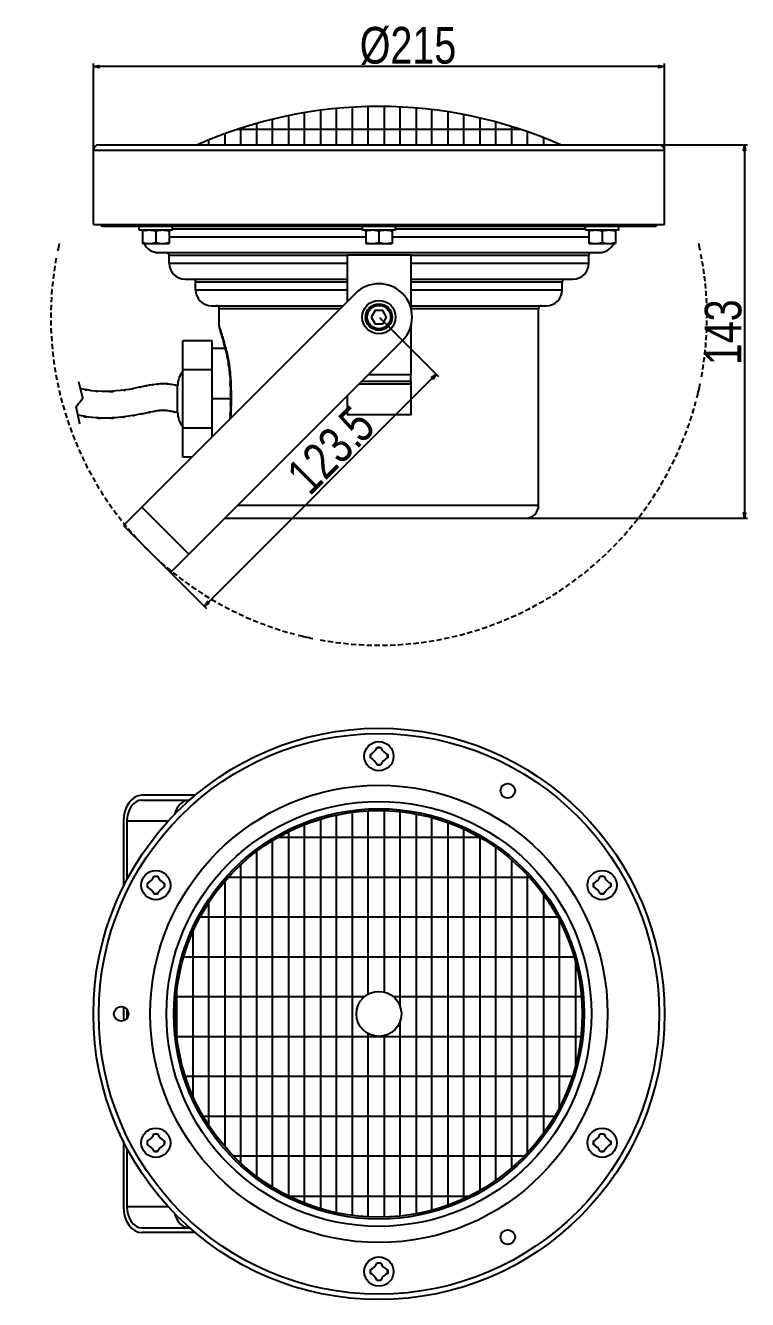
# Model space of a CAD drawing. Extents: x -4 to 244, y 0 to 215.
# Drawn here: x -4.1 to 117.5, y 0.1 to 214.6 of the extents above; entities that cross this region are included whole.
import ezdxf

# ---------------------------------------------------------------- set-up
doc = ezdxf.new("R2010")
doc.units = 0
doc.linetypes.add('AI9-LType1', pattern=[1.243189, 0.836789, -0.4064])
doc.linetypes.add('AI9-LType2', pattern=[1.315861, 0.873125, -0.442736])
doc.layers.add('LIVELLO_1', color=160, linetype='Continuous')
doc.styles.add('STD', font='txt')

# ---------------------------------------------------------------- blocks, each defined once
blk = doc.blocks.new('AI9-BLK1')
at = {"layer": 'LIVELLO_1', "color": 250}
for p, q in [((-114.87, 86.11), (-114.87, 100.56)), ((-18.7, 100.04), (-114.87, 100.04)), ((-18.7, 86.11), (-18.7, 100.56)), ((-79.33, 86.87), (-79.33, 92.29)), ((-76.64, 92.7), (-76.64, 86.87)), ((-73.96, 86.87), (-73.96, 93)), ((-71.28, 93.21), (-71.28, 86.87)), ((-68.59, 86.87), (-68.59, 93.32)), ((-65.91, 93.34), (-65.91, 86.87)), ((-63.22, 86.87), (-63.22, 93.26)), ((-60.54, 93.09), (-60.54, 86.87)), ((-57.86, 86.87), (-57.86, 92.81)), ((-55.17, 92.44), (-55.17, 86.87)), ((-87.38, 90.48), (-87.38, 86.87)), ((-84.7, 86.87), (-84.7, 91.19)), ((-82.01, 91.79), (-82.01, 86.87)), ((-52.49, 86.87), (-52.49, 91.98)), ((-49.81, 91.41), (-49.81, 86.87)), ((-47.12, 86.87), (-47.12, 90.73)), ((-92.75, 88.73), (-92.75, 86.87)), ((-90.56, 89.5), (-43.01, 89.5)), ((-90.06, 86.87), (-90.06, 89.66)), ((-44.44, 89.96), (-44.44, 86.87)), ((-41.75, 86.87), (-41.75, 89.07)), ((-39.07, 88.07), (-39.07, 86.87)), ((-114.87, 73.45), (-114.87, 85.98)), ((-95.43, 86.87), (-95.43, 87.69)), ((-19.46, 86.87), (-4.72, 86.87)), ((-18.7, 73.45), (-18.7, 85.98)), ((-5.24, 86.87), (-5.24, 24)), ((-113.31, 73.2), (-20.27, 73.2)), ((-107.16, 72.49), (-107.16, 73.2)), ((-101.57, 72.49), (-101.57, 73.2)), ((-69.58, 72.49), (-69.58, 73.2)), ((-63.99, 72.49), (-63.99, 73.2)), ((-32.01, 72.49), (-32.01, 73.2)), ((-26.41, 72.49), (-26.41, 73.2)), ((-101.57, 72.49), (-107.16, 72.49)), ((-106.6, 72.29), (-106.6, 72.49)), ((-106.6, 72.29), (-106.6, 70.45)), ((-104.36, 72.29), (-104.36, 70.45)), ((-102.13, 72.49), (-102.13, 72.29)), ((-102.13, 72.29), (-102.13, 70.45)), ((-102.13, 71.41), (-69.02, 71.41)), ((-101.57, 72.76), (-69.58, 72.76)), ((-63.99, 72.49), (-69.58, 72.49)), ((-69.02, 72.29), (-69.02, 72.49)), ((-69.02, 72.29), (-69.02, 70.45)), ((-66.79, 72.29), (-66.79, 70.45)), ((-64.55, 72.49), (-64.55, 72.29)), ((-64.55, 72.29), (-64.55, 70.45)), ((-64.55, 71.41), (-31.45, 71.41)), ((-63.99, 72.76), (-32.01, 72.76)), ((-26.41, 72.49), (-32.01, 72.49)), ((-31.45, 72.29), (-31.45, 72.49)), ((-31.45, 72.29), (-31.45, 70.45)), ((-29.21, 72.29), (-29.21, 70.45)), ((-26.97, 72.49), (-26.97, 72.29)), ((-26.97, 72.29), (-26.97, 70.45)), ((-106.6, 70.45), (-106.6, 70.25)), ((-106.6, 70.25), (-105.48, 70.25)), ((-105.48, 70.25), (-103.24, 70.25)), ((-103.91, 68.73), (-29.66, 68.73)), ((-103.24, 70.25), (-102.13, 70.25)), ((-102.13, 70.45), (-102.13, 70.25)), ((-69.02, 70.45), (-69.02, 70.25)), ((-69.02, 70.25), (-67.9, 70.25)), ((-67.9, 70.25), (-65.67, 70.25)), ((-65.67, 70.25), (-64.55, 70.25)), ((-64.55, 70.45), (-64.55, 70.25)), ((-31.45, 70.45), (-31.45, 70.25)), ((-31.45, 70.25), (-30.33, 70.25)), ((-30.33, 70.25), (-28.09, 70.25)), ((-28.09, 70.25), (-26.97, 70.25)), ((-26.97, 70.45), (-26.97, 70.25)), ((-102.12, 66.94), (-102.12, 68.28)), ((-102.12, 68.28), (-72.15, 68.28)), ((-102.12, 66.94), (-72.15, 66.94)), ((-72.15, 68.28), (-72.15, 60.42)), ((-61.42, 68.28), (-72.15, 68.28)), ((-61.42, 68.28), (-61.42, 59.45)), ((-61.42, 68.28), (-31.45, 68.28)), ((-61.42, 66.94), (-31.45, 66.94)), ((-99.44, 64.26), (-72.15, 64.26)), ((-97.65, 63.81), (-72.15, 63.81)), ((-97.65, 62.47), (-97.65, 63.81)), ((-97.65, 62.47), (-72.15, 62.47)), ((-61.42, 64.26), (-34.13, 64.26)), ((-61.42, 63.81), (-35.92, 63.81)), ((-61.42, 62.47), (-35.92, 62.47)), ((-70.74, 61.84), (-106.7, 25.87)), ((-94.97, 59.78), (-72.79, 59.78)), ((-93.68, 56.38), (-93.68, 59.34)), ((-93.68, 59.33), (-73.24, 59.33)), ((-61.42, 59.78), (-38.61, 59.78)), ((-61.39, 59.33), (-39.89, 59.33)), ((-66.69, 57.79), (-56.77, 47.87)), ((-61.42, 56.32), (-61.42, 48.15)), ((-94.88, 53.9), (-99.8, 53.9)), ((-62.83, 53.93), (-98.8, 17.97)), ((-94.88, 52.59), (-94.88, 53.9)), ((-92.65, 52.59), (-94.88, 52.59)), ((-94.88, 50.31), (-94.88, 52.59)), ((-94.88, 48.99), (-94.88, 50.31)), ((-94.88, 48.99), (-99.8, 48.99)), ((-96.21, 9.17), (-57.14, 48.24)), ((-94.88, 46.36), (-94.88, 48.99)), ((-61.42, 48.15), (-68.61, 48.15)), ((-61.42, 47.04), (-61.42, 48.15)), ((-100.69, 41.85), (-100.69, 46.32)), ((-94.88, 44.09), (-94.88, 46.36)), ((-61.42, 46.59), (-70.17, 46.59)), ((-61.42, 47.04), (-69.73, 47.04)), ((-61.42, 47.04), (-61.42, 46.59)), ((-91.75, 44.09), (-94.88, 44.09)), ((-94.88, 41.81), (-94.88, 44.09)), ((-72.15, 44.61), (-72.15, 41.44)), ((-94.88, 39.18), (-94.88, 41.81)), ((-94.88, 39.18), (-99.8, 39.18)), ((-94.88, 37.87), (-94.88, 39.18)), ((-94.88, 37.7), (-94.88, 37.87)), ((-98.3, 34.27), (-99.8, 34.27)), ((-106.7, 25.87), (-109.8, 22.77)), ((-106.7, 25.87), (-98.8, 17.97)), ((-90.53, 26.23), (-39.89, 26.23)), ((-92.76, 24), (-42.13, 24)), ((-42, 24), (-4.72, 24)), ((-109.8, 22.77), (-101.9, 14.87)), ((-105.75, 18.72), (-95.84, 8.8)), ((-98.8, 17.97), (-101.9, 14.87)), ((-67.08, -14.59), (-66.49, -14.59)), ((-68.26, -15.77), (-68.26, -16.36)), ((-65.31, -15.77), (-65.31, -16.36)), ((-66.49, -17.54), (-67.08, -17.54)), ((-97.72, -22.64), (-106.7, -22.64)), ((-106.7, -23.45), (-98.66, -23.45)), ((-71.28, -25.51), (-71.28, -93.4)), ((-68.59, -56.12), (-68.59, -25.26)), ((-65.91, -25.22), (-65.91, -55.77)), ((-63.22, -58.17), (-63.22, -25.4)), ((-109.8, -27.02), (-109.8, -37.96)), ((-109.23, -27.02), (-109.23, -36.86)), ((-102.29, -27.02), (-109.23, -27.02)), ((-79.33, -91.32), (-79.33, -27.59)), ((-76.64, -26.66), (-76.64, -92.25)), ((-73.96, -92.94), (-73.96, -25.97)), ((-60.54, -25.79), (-60.54, -93.12)), ((-57.86, -92.51), (-57.86, -26.4)), ((-55.17, -27.24), (-55.17, -91.67)), ((-49.79, -29.73), (-83.78, -29.73)), ((-82.01, -28.78), (-82.01, -90.13)), ((-52.49, -90.57), (-52.49, -28.34)), ((-49.81, -29.72), (-49.81, -89.19)), ((-87.38, -32.1), (-87.38, -86.81)), ((-84.7, -88.64), (-84.7, -30.27)), ((-47.12, -87.49), (-47.12, -31.42)), ((-44.44, -33.51), (-44.44, -85.4)), ((-104.66, -36.28), (-104.07, -36.28)), ((-92.14, -36.43), (-41.43, -36.43)), ((-90.06, -84.57), (-90.06, -34.34)), ((-41.75, -82.82), (-41.75, -36.09)), ((-29.51, -36.28), (-28.91, -36.28)), ((-105.84, -37.46), (-105.84, -38.05)), ((-102.89, -37.46), (-102.89, -38.05)), ((-92.75, -37.12), (-92.75, -81.78)), ((-30.69, -37.46), (-30.69, -38.05)), ((-27.73, -37.46), (-27.73, -38.05)), ((-104.07, -39.24), (-104.66, -39.24)), ((-95.43, -78.22), (-95.43, -40.69)), ((-39.07, -39.35), (-39.07, -79.56)), ((-28.91, -39.24), (-29.51, -39.24)), ((-36.68, -43.14), (-96.9, -43.14)), ((-36.39, -75.21), (-36.39, -43.69)), ((-98.11, -45.63), (-98.11, -73.28)), ((-99.66, -49.85), (-33.92, -49.85)), ((-33.7, -50.62), (-33.7, -68.28)), ((-100.8, -63.43), (-100.8, -55.48)), ((-69.23, -56.56), (-100.91, -56.56)), ((-32.67, -56.56), (-64.34, -56.56)), ((-109.8, -58.28), (-109.8, -60.63)), ((-109.23, -58.66), (-109.23, -60.25)), ((-63.22, -93.51), (-63.22, -60.74)), ((-100.82, -63.27), (-32.76, -63.27)), ((-68.59, -93.65), (-68.59, -62.78)), ((-65.91, -63.14), (-65.91, -93.69)), ((-34.2, -69.98), (-99.37, -69.98)), ((-96.37, -76.69), (-37.2, -76.69)), ((-109.8, -80.94), (-109.8, -91.88)), ((-105.84, -80.85), (-105.84, -81.44)), ((-104.66, -79.67), (-104.07, -79.67)), ((-102.89, -80.85), (-102.89, -81.44)), ((-30.69, -80.85), (-30.69, -81.44)), ((-29.51, -79.67), (-28.91, -79.67)), ((-27.73, -80.85), (-27.73, -81.44)), ((-109.23, -82.05), (-109.23, -91.88)), ((-104.07, -82.63), (-104.66, -82.63)), ((-42.31, -83.4), (-91.26, -83.4)), ((-28.91, -82.63), (-29.51, -82.63)), ((-109.23, -91.88), (-102.29, -91.88)), ((-82.04, -90.11), (-51.53, -90.11)), ((-106.7, -95.46), (-98.66, -95.46)), ((-97.72, -96.27), (-106.7, -96.27)), ((-68.26, -102.55), (-68.26, -103.14)), ((-67.08, -101.37), (-66.49, -101.37)), ((-65.31, -102.55), (-65.31, -103.14)), ((-66.49, -104.32), (-67.08, -104.32))]:
    blk.add_line(p, q, dxfattribs=at)
for points in [[(-114.87, 100.04), (-113.93, 100.21), (-113.93, 99.87), (-114.87, 100.04)], [(-18.7, 100.04), (-19.64, 99.87), (-19.64, 100.21), (-18.7, 100.04)], [(-114.87, 85.98), (-66.79, 85.98), (-18.7, 85.98)], [(-113.98, 86.87), (-66.79, 86.87), (-19.6, 86.87)], [(-5.24, 86.87), (-5.07, 85.93), (-5.41, 85.93), (-5.24, 86.87)], [(-114.87, 73.45), (-66.79, 73.45), (-18.7, 73.45)], [(-68.08, 57.88), (-67.43, 56.76), (-66.14, 56.76), (-65.5, 57.88), (-66.14, 59), (-67.43, 59), (-68.08, 57.88)], [(-99.8, 34.27), (-99.8, 39.18), (-99.8, 48.99), (-99.8, 53.9)], [(-57.14, 48.24), (-57.68, 47.45), (-57.92, 47.69), (-57.14, 48.24)], [(-117.18, 39.86), (-117.79, 42.84), (-116.64, 44.21), (-117.33, 46.96)], [(-61.42, 46.59), (-61.42, 41.44), (-72.15, 41.44)], [(-5.24, 24), (-5.41, 24.93), (-5.07, 24.93), (-5.24, 24)], [(-96.21, 9.17), (-95.66, 9.96), (-95.42, 9.72), (-96.21, 9.17)]]:
    blk.add_lwpolyline(points, dxfattribs=at)
for centre, radius in [((-66.79, 57.88), 2.8), ((-66.79, 57.88), 2.24), ((-66.79, 57.88), 1.97), ((-66.79, -59.45), 48.09), ((-66.79, -59.45), 47.19), ((-66.79, -16.06), 2.46), ((-66.79, -16.06), 2.46), ((-66.79, -59.45), 38.5), ((-45.09, -21.88), 1.23), ((-66.79, -59.45), 35.78), ((-66.79, -59.45), 34.55), ((-66.79, -59.45), 34.24), ((-104.36, -37.76), 2.46), ((-104.36, -37.76), 2.46), ((-29.21, -37.76), 2.46), ((-29.21, -37.76), 2.46), ((-66.79, -59.45), 3.79), ((-110.18, -59.45), 1.23), ((-104.36, -81.15), 2.46), ((-104.36, -81.15), 2.46), ((-29.21, -81.15), 2.46), ((-29.21, -81.15), 2.46), ((-45.09, -97.03), 1.23), ((-66.79, -102.84), 2.46), ((-66.79, -102.84), 2.46)]:
    blk.add_circle(centre, radius, dxfattribs=at)
for points, knots in [([(-36.22, 86.87), (-45.85, 91.14), (-56.26, 93.34), (-66.79, 93.34), (-77.32, 93.34), (-87.73, 91.14), (-97.35, 86.87)], [0, 0, 0, 0, 1, 1, 1, 2, 2, 2, 2]), ([(-104.36, 72.29), (-104.72, 72.42), (-105.1, 72.48), (-105.48, 72.49), (-105.86, 72.48), (-106.24, 72.41), (-106.6, 72.29)], [0, 0, 0, 0, 1, 1, 1, 2, 2, 2, 2]), ([(-66.79, 72.29), (-67.15, 72.42), (-67.52, 72.48), (-67.9, 72.49), (-68.29, 72.48), (-68.66, 72.41), (-69.02, 72.29)], [0, 0, 0, 0, 1, 1, 1, 2, 2, 2, 2]), ([(-29.21, 72.29), (-29.57, 72.42), (-29.95, 72.48), (-30.33, 72.49), (-30.71, 72.48), (-31.09, 72.41), (-31.45, 72.29)], [0, 0, 0, 0, 1, 1, 1, 2, 2, 2, 2]), ([(-106.6, 70.45), (-106.24, 70.32), (-105.86, 70.25), (-105.48, 70.25), (-105.1, 70.25), (-104.72, 70.32), (-104.36, 70.45)], [0, 0, 0, 0, 1, 1, 1, 2, 2, 2, 2]), ([(-69.02, 70.45), (-68.66, 70.32), (-68.29, 70.25), (-67.9, 70.25), (-67.52, 70.25), (-67.15, 70.32), (-66.79, 70.45)], [0, 0, 0, 0, 1, 1, 1, 2, 2, 2, 2]), ([(-31.45, 70.45), (-31.09, 70.32), (-30.71, 70.25), (-30.33, 70.25), (-29.95, 70.25), (-29.57, 70.32), (-29.21, 70.45)], [0, 0, 0, 0, 1, 1, 1, 2, 2, 2, 2]), ([(-34.13, 64.26), (-32.65, 64.26), (-31.45, 65.46), (-31.45, 66.94), (-31.45, 66.94), (-31.45, 68.28), (-31.45, 68.28)], [0, 0, 0, 0, 1, 1, 1, 2, 2, 2, 2]), ([(-62.83, 53.93), (-60.65, 56.11), (-60.65, 59.65), (-62.83, 61.84), (-65.02, 64.02), (-68.56, 64.02), (-70.74, 61.84)], [0, 0, 0, 0, 1, 1, 1, 2, 2, 2, 2]), ([(-38.61, 59.78), (-37.12, 59.78), (-35.92, 60.98), (-35.92, 62.47), (-35.92, 62.47), (-35.92, 63.81), (-35.92, 63.81)], [0, 0, 0, 0, 1, 1, 1, 2, 2, 2, 2]), ([(-42.13, 24), (-40.89, 24), (-39.89, 25), (-39.89, 26.23), (-39.89, 26.23), (-39.89, 59.33), (-39.89, 59.33)], [0, 0, 0, 0, 1, 1, 1, 2, 2, 2, 2]), ([(-92.47, 52.26), (-92.84, 53.73), (-92.34, 51.77), (-92.72, 53.24), (-93.09, 54.56), (-92.6, 52.8), (-92.97, 54.12), (-93.31, 55.27), (-92.85, 53.74), (-93.2, 54.89), (-93.35, 55.39), (-93.14, 54.72), (-93.3, 55.22), (-93.44, 55.67), (-93.25, 55.07), (-93.39, 55.52), (-93.52, 55.9), (-93.35, 55.39), (-93.48, 55.77), (-93.59, 56.1), (-93.44, 55.67), (-93.55, 55.99), (-93.63, 56.25), (-93.52, 55.9), (-93.61, 56.16), (-93.64, 56.26), (-93.59, 56.13), (-93.63, 56.23), (-93.66, 56.31), (-93.62, 56.2), (-93.65, 56.28), (-93.67, 56.35), (-93.64, 56.26), (-93.66, 56.33), (-93.68, 56.37), (-93.66, 56.31), (-93.67, 56.36), (-93.68, 56.39), (-93.67, 56.35), (-93.68, 56.38), (-93.68, 56.39), (-93.68, 56.38), (-93.68, 56.38)], [0, 0, 0, 0, 1, 1, 1, 2, 2, 2, 3, 3, 3, 4, 4, 4, 5, 5, 5, 6, 6, 6, 7, 7, 7, 8, 8, 8, 9, 9, 9, 10, 10, 10, 11, 11, 11, 12, 12, 12, 13, 13, 13, 14, 14, 14, 14]), ([(-92.5, 51.96), (-92.84, 53.4), (-92.38, 51.48), (-92.73, 52.92), (-93.07, 54.21), (-92.61, 52.49), (-92.96, 53.78), (-93.27, 54.9), (-92.85, 53.41), (-93.17, 54.52), (-93.31, 55.01), (-93.12, 54.36), (-93.26, 54.85), (-93.4, 55.28), (-93.22, 54.7), (-93.35, 55.13), (-93.47, 55.51), (-93.31, 55.01), (-93.43, 55.38), (-93.53, 55.69), (-93.4, 55.28), (-93.49, 55.59), (-93.57, 55.84), (-93.47, 55.51), (-93.55, 55.75), (-93.58, 55.85), (-93.54, 55.72), (-93.57, 55.82), (-93.59, 55.9), (-93.56, 55.79), (-93.59, 55.87), (-93.61, 55.94), (-93.58, 55.85), (-93.6, 55.92), (-93.61, 55.96), (-93.59, 55.9), (-93.61, 55.94), (-93.62, 55.97), (-93.61, 55.94), (-93.61, 55.96), (-93.62, 55.97), (-93.61, 55.96), (-93.62, 55.97)], [0, 0, 0, 0, 1, 1, 1, 2, 2, 2, 3, 3, 3, 4, 4, 4, 5, 5, 5, 6, 6, 6, 7, 7, 7, 8, 8, 8, 9, 9, 9, 10, 10, 10, 11, 11, 11, 12, 12, 12, 13, 13, 13, 14, 14, 14, 14]), ([(-92.47, 52.26), (-92.51, 52.16), (-92.52, 52.06), (-92.5, 51.96), (-92.06, 49.87), (-92.62, 52.66), (-92.22, 50.56), (-91.88, 48.26), (-92.31, 51.34), (-92, 49.02), (-91.78, 46.58), (-92.06, 49.84), (-91.86, 47.39), (-91.75, 44.89), (-91.89, 48.23), (-91.8, 45.73), (-91.76, 43.21), (-91.8, 46.57), (-91.78, 44.05), (-91.8, 41.53), (-91.76, 44.89), (-91.8, 42.37), (-91.89, 39.87), (-91.75, 43.21), (-91.87, 40.71)], [0, 0, 0, 0, 1, 1, 1, 2, 2, 2, 3, 3, 3, 4, 4, 4, 5, 5, 5, 6, 6, 6, 7, 7, 7, 8, 8, 8, 8]), ([(-92.47, 52.26), (-92, 50.11), (-92.61, 52.98), (-92.17, 50.83), (-91.8, 48.47), (-92.27, 51.62), (-91.93, 49.25), (-91.69, 46.78), (-91.99, 50.08), (-91.78, 47.6), (-91.65, 45.07), (-91.81, 48.45), (-91.7, 45.91), (-91.66, 43.36), (-91.7, 46.76), (-91.68, 44.21), (-91.7, 41.65), (-91.66, 45.06), (-91.7, 42.5), (-91.79, 39.96), (-91.65, 43.35), (-91.77, 40.81)], [0, 0, 0, 0, 1, 1, 1, 2, 2, 2, 3, 3, 3, 4, 4, 4, 5, 5, 5, 6, 6, 6, 7, 7, 7, 7]), ([(-100.69, 46.34), (-101.74, 46.54), (-100.34, 46.27), (-101.39, 46.47), (-102.46, 46.64), (-101.04, 46.42), (-102.1, 46.58), (-103.21, 46.68), (-101.73, 46.56), (-102.84, 46.64), (-104.02, 46.64), (-102.45, 46.66), (-103.63, 46.63), (-104.9, 46.52), (-103.2, 46.68), (-104.48, 46.55), (-105.88, 46.33), (-104.01, 46.63), (-105.41, 46.4), (-106.97, 46.1), (-104.89, 46.51), (-106.45, 46.19), (-108.17, 45.84), (-105.87, 46.31), (-107.6, 45.96), (-109.51, 45.58), (-106.96, 46.07), (-108.87, 45.71), (-110.98, 45.38), (-108.17, 45.8), (-110.28, 45.5), (-115.05, 45.15), (-108.68, 45.48), (-113.46, 45.33), (-116.1, 45.52), (-112.59, 45.22), (-115.22, 45.48), (-117.98, 46), (-114.31, 45.24), (-117.05, 45.86)], [0, 0, 0, 0, 1, 1, 1, 2, 2, 2, 3, 3, 3, 4, 4, 4, 5, 5, 5, 6, 6, 6, 7, 7, 7, 8, 8, 8, 9, 9, 9, 10, 10, 10, 11, 11, 11, 12, 12, 12, 13, 13, 13, 13]), ([(-13.24, 44.3), (-13.13, 44.7), (-13.04, 45.11), (-12.94, 45.51), (-12.85, 45.9), (-12.77, 46.29), (-12.69, 46.69)], [0, 0, 0, 0, 1, 1, 1, 2, 2, 2, 2]), ([(-100.69, 41.8), (-102.1, 42.04), (-100.23, 41.71), (-101.63, 41.96), (-102.59, 42.15), (-101.31, 41.9), (-102.27, 42.08), (-102.94, 42.18), (-102.05, 42.06), (-102.72, 42.15), (-103.27, 42.19), (-102.53, 42.14), (-103.09, 42.17), (-103.73, 42.15), (-102.87, 42.18), (-103.52, 42.15), (-104.42, 42.05), (-103.22, 42.2), (-104.11, 42.08), (-105.35, 41.87), (-103.7, 42.16), (-104.94, 41.93), (-106.55, 41.61), (-104.41, 42.05), (-106.01, 41.72), (-107.99, 41.31), (-105.35, 41.85), (-107.33, 41.45), (-109.69, 41.02), (-106.55, 41.57), (-108.9, 41.17), (-111.62, 40.82), (-107.99, 41.26), (-110.72, 40.95), (-113.79, 40.77), (-109.69, 40.96), (-112.76, 40.85), (-116.16, 40.96), (-111.63, 40.75), (-115.03, 40.96), (-118.72, 41.49), (-113.81, 40.69), (-117.48, 41.36)], [0, 0, 0, 0, 1, 1, 1, 2, 2, 2, 3, 3, 3, 4, 4, 4, 5, 5, 5, 6, 6, 6, 7, 7, 7, 8, 8, 8, 9, 9, 9, 10, 10, 10, 11, 11, 11, 12, 12, 12, 13, 13, 13, 14, 14, 14, 14]), ([(-80.37, 4.33), (-79.97, 4.23), (-79.56, 4.13), (-79.15, 4.04), (-78.75, 3.95), (-78.34, 3.86), (-77.93, 3.77)], [0, 0, 0, 0, 1, 1, 1, 2, 2, 2, 2])]:
    blk.add_open_spline(points, degree=3, knots=knots, dxfattribs=at)
for points in [[(-113.98, 86.87), (-114.47, 86.87), (-114.87, 86.47), (-114.87, 85.98)], [(-18.7, 85.98), (-18.7, 86.47), (-19.1, 86.87), (-19.6, 86.87)], [(-113.71, 73.45), (-113.63, 73.3), (-113.48, 73.2), (-113.31, 73.2)], [(-20.27, 73.2), (-20.1, 73.2), (-19.94, 73.3), (-19.87, 73.45)], [(-103.24, 72.49), (-103.63, 72.48), (-104, 72.42), (-104.36, 72.29)], [(-102.13, 72.29), (-102.49, 72.41), (-102.86, 72.48), (-103.24, 72.49)], [(-65.67, 72.49), (-66.05, 72.48), (-66.43, 72.42), (-66.79, 72.29)], [(-64.55, 72.29), (-64.91, 72.41), (-65.29, 72.48), (-65.67, 72.49)], [(-28.09, 72.49), (-28.47, 72.48), (-28.85, 72.42), (-29.21, 72.29)], [(-26.97, 72.29), (-27.33, 72.41), (-27.71, 72.48), (-28.09, 72.49)], [(-120.63, 70.25), (-120.72, 69.84), (-120.81, 69.44), (-120.89, 69.03)], [(-106.33, 70.25), (-105.89, 69.32), (-104.94, 68.73), (-103.91, 68.73)], [(-104.36, 70.45), (-104, 70.32), (-103.63, 70.25), (-103.24, 70.25)], [(-103.24, 70.25), (-102.86, 70.25), (-102.49, 70.32), (-102.13, 70.45)], [(-102.12, 68.28), (-102.12, 68.53), (-102.32, 68.73), (-102.57, 68.73)], [(-66.79, 70.45), (-66.43, 70.32), (-66.05, 70.25), (-65.67, 70.25)], [(-65.67, 70.25), (-65.29, 70.25), (-64.91, 70.32), (-64.55, 70.45)], [(-31, 68.73), (-31.25, 68.73), (-31.45, 68.53), (-31.45, 68.28)], [(-29.66, 68.73), (-28.63, 68.73), (-27.69, 69.32), (-27.24, 70.25)], [(-29.21, 70.45), (-28.85, 70.32), (-28.47, 70.25), (-28.09, 70.25)], [(-28.09, 70.25), (-27.71, 70.25), (-27.33, 70.32), (-26.97, 70.45)], [(-12.69, 69.08), (-12.77, 69.47), (-12.85, 69.86), (-12.94, 70.25)], [(-102.12, 66.94), (-102.12, 65.46), (-100.92, 64.26), (-99.44, 64.26)], [(-97.65, 63.81), (-97.65, 64.06), (-97.85, 64.26), (-98.1, 64.26)], [(-97.65, 62.47), (-97.65, 60.99), (-96.45, 59.78), (-94.97, 59.78)], [(-35.47, 64.26), (-35.72, 64.26), (-35.92, 64.05), (-35.92, 63.81)], [(-93.68, 59.34), (-93.68, 59.58), (-93.88, 59.78), (-94.13, 59.78)], [(-39.44, 59.78), (-39.69, 59.78), (-39.89, 59.58), (-39.89, 59.33)], [(-93.68, 56.38), (-93.68, 56.24), (-93.66, 56.1), (-93.62, 55.97)], [(-99.8, 48.78), (-100.37, 48.09), (-100.69, 47.22), (-100.69, 46.32)], [(-100.69, 41.85), (-100.69, 40.95), (-100.37, 40.08), (-99.8, 39.39)], [(-68.26, -15.77), (-67.74, -15.53), (-67.32, -15.11), (-67.08, -14.59)], [(-66.79, -14.61), (-66.89, -14.61), (-67, -14.62), (-67.11, -14.65)], [(-66.46, -14.65), (-66.57, -14.62), (-66.68, -14.61), (-66.79, -14.61)], [(-66.49, -14.59), (-66.25, -15.11), (-65.83, -15.53), (-65.31, -15.77)], [(-67.08, -17.54), (-67.32, -17.02), (-67.74, -16.6), (-68.26, -16.36)], [(-68.2, -15.74), (-68.25, -15.95), (-68.25, -16.18), (-68.2, -16.39)], [(-65.31, -16.36), (-65.83, -16.6), (-66.25, -17.02), (-66.49, -17.54)], [(-65.37, -16.39), (-65.32, -16.18), (-65.32, -15.95), (-65.37, -15.74)], [(-67.11, -17.48), (-66.9, -17.53), (-66.68, -17.53), (-66.46, -17.48)], [(-106.7, -22.64), (-108.41, -22.64), (-109.8, -24.6), (-109.8, -27.02)], [(-106.7, -23.45), (-108.1, -23.45), (-109.23, -25.05), (-109.23, -27.02)], [(-98.8, -23.45), (-99.88, -23.45), (-100.84, -24.41), (-101.19, -25.86)], [(-105.84, -37.46), (-105.32, -37.22), (-104.9, -36.8), (-104.66, -36.28)], [(-104.04, -36.34), (-104.25, -36.29), (-104.47, -36.29), (-104.68, -36.34)], [(-104.07, -36.28), (-103.83, -36.8), (-103.41, -37.22), (-102.89, -37.46)], [(-30.69, -37.46), (-30.17, -37.22), (-29.75, -36.8), (-29.51, -36.28)], [(-28.89, -36.34), (-29.1, -36.29), (-29.32, -36.29), (-29.53, -36.34)], [(-28.91, -36.28), (-28.67, -36.8), (-28.26, -37.22), (-27.73, -37.46)], [(-104.66, -39.24), (-104.9, -38.72), (-105.32, -38.3), (-105.84, -38.05)], [(-105.78, -37.44), (-105.83, -37.65), (-105.83, -37.87), (-105.78, -38.08)], [(-102.89, -38.05), (-103.41, -38.3), (-103.83, -38.72), (-104.07, -39.24)], [(-102.94, -38.08), (-102.9, -37.87), (-102.9, -37.65), (-102.94, -37.44)], [(-29.51, -39.24), (-29.75, -38.72), (-30.17, -38.3), (-30.69, -38.05)], [(-30.63, -37.44), (-30.68, -37.65), (-30.68, -37.87), (-30.63, -38.08)], [(-27.73, -38.05), (-28.26, -38.3), (-28.67, -38.72), (-28.91, -39.24)], [(-27.79, -38.08), (-27.74, -37.87), (-27.74, -37.65), (-27.79, -37.44)], [(-104.68, -39.18), (-104.47, -39.23), (-104.25, -39.23), (-104.04, -39.18)], [(-29.53, -39.18), (-29.32, -39.23), (-29.1, -39.23), (-28.89, -39.18)], [(-105.84, -80.85), (-105.32, -80.61), (-104.9, -80.19), (-104.66, -79.67)], [(-104.66, -82.63), (-104.9, -82.11), (-105.32, -81.69), (-105.84, -81.44)], [(-105.78, -80.83), (-105.83, -81.04), (-105.83, -81.26), (-105.78, -81.47)], [(-104.04, -79.73), (-104.25, -79.68), (-104.47, -79.68), (-104.68, -79.73)], [(-104.07, -79.67), (-103.83, -80.19), (-103.41, -80.61), (-102.89, -80.85)], [(-102.89, -81.44), (-103.41, -81.69), (-103.83, -82.11), (-104.07, -82.63)], [(-102.94, -81.47), (-102.9, -81.26), (-102.9, -81.04), (-102.94, -80.83)], [(-30.69, -80.85), (-30.17, -80.61), (-29.75, -80.19), (-29.51, -79.67)], [(-29.51, -82.63), (-29.75, -82.11), (-30.17, -81.69), (-30.69, -81.44)], [(-30.63, -80.83), (-30.68, -81.04), (-30.68, -81.26), (-30.63, -81.47)], [(-28.89, -79.73), (-29.1, -79.68), (-29.32, -79.68), (-29.53, -79.73)], [(-28.91, -79.67), (-28.67, -80.19), (-28.26, -80.61), (-27.73, -80.85)], [(-27.73, -81.44), (-28.26, -81.69), (-28.67, -82.11), (-28.91, -82.63)], [(-27.79, -81.47), (-27.74, -81.26), (-27.74, -81.04), (-27.79, -80.83)], [(-104.68, -82.57), (-104.47, -82.62), (-104.25, -82.62), (-104.04, -82.57)], [(-29.53, -82.57), (-29.32, -82.62), (-29.1, -82.62), (-28.89, -82.57)], [(-109.8, -91.88), (-109.8, -94.31), (-108.41, -96.27), (-106.7, -96.27)], [(-109.23, -91.88), (-109.23, -93.86), (-108.1, -95.46), (-106.7, -95.46)], [(-101.19, -93.05), (-100.84, -94.5), (-99.88, -95.46), (-98.8, -95.46)], [(-68.26, -102.55), (-67.74, -102.31), (-67.32, -101.89), (-67.08, -101.37)], [(-68.2, -102.52), (-68.25, -102.73), (-68.25, -102.95), (-68.2, -103.17)], [(-66.46, -101.43), (-66.68, -101.38), (-66.9, -101.38), (-67.11, -101.43)], [(-66.49, -101.37), (-66.25, -101.89), (-65.83, -102.31), (-65.31, -102.55)], [(-65.37, -103.17), (-65.32, -102.95), (-65.32, -102.73), (-65.37, -102.52)], [(-67.08, -104.32), (-67.32, -103.8), (-67.74, -103.38), (-68.26, -103.14)], [(-67.11, -104.26), (-67, -104.29), (-66.89, -104.3), (-66.79, -104.3)], [(-66.79, -104.3), (-66.68, -104.3), (-66.57, -104.29), (-66.46, -104.26)], [(-65.31, -103.14), (-65.83, -103.38), (-66.25, -103.8), (-66.49, -104.32)]]:
    blk.add_open_spline(points, degree=3, dxfattribs=at)
at = {"layer": 'LIVELLO_1', "color": 250, "linetype": 'AI9-LType2'}
for points in [[(-121.14, 67.78), (-126.31, 39.51), (-108.84, 11.88), (-80.98, 4.49)], [(-76.68, 3.53), (-48.41, -1.64), (-20.79, 15.83), (-13.4, 43.68)]]:
    blk.add_open_spline(points, degree=3, dxfattribs=at)
at = {"layer": 'LIVELLO_1', "color": 250, "linetype": 'AI9-LType1'}
blk.add_open_spline([(-12.46, 47.83), (-11.2, 54.67), (-11.23, 61.68), (-12.57, 68.51)], degree=3, dxfattribs=at)
at = {"layer": 'LIVELLO_1', "color": 7, "insert": (-70.01, 106.72), "char_height": 6.1623, "attachment_point": 1, "style": 'STD'}
blk.add_mtext('\\fArial Narrow|b0|i0;\\H6.1623;\\W0.94;\\C7;Ø215', dxfattribs=at)
at = {"layer": 'LIVELLO_1', "color": 7, "attachment_point": 1, "style": 'STD'}
for s, insert, char_height, rotation in [('\\fArial Narrow|b0|i0;\\H6.1623;\\W0.94;\\C7;143', (-11.92, 49.78), 6.1623, 90), ('\\fArial Narrow|b0|i0;\\H6.1624;\\W0.94;\\C7;5', (-74.03, 40.77), 6.1624, 45), ('\\fArial Narrow|b0|i0;\\H6.1624;\\W0.94;\\C7;123.', (-82.8, 31.99), 6.1624, 45)]:
    blk.add_mtext(s, dxfattribs=dict(at, insert=insert, char_height=char_height, rotation=rotation))

msp = doc.modelspace()

# ---------------------------------------------------------------- block references
at = {"layer": 'LIVELLO_1', "color": 7}
msp.add_blockref('AI9-BLK1', (122.168254, 107.667416), dxfattribs=at)

doc.saveas('drawing.dxf')
